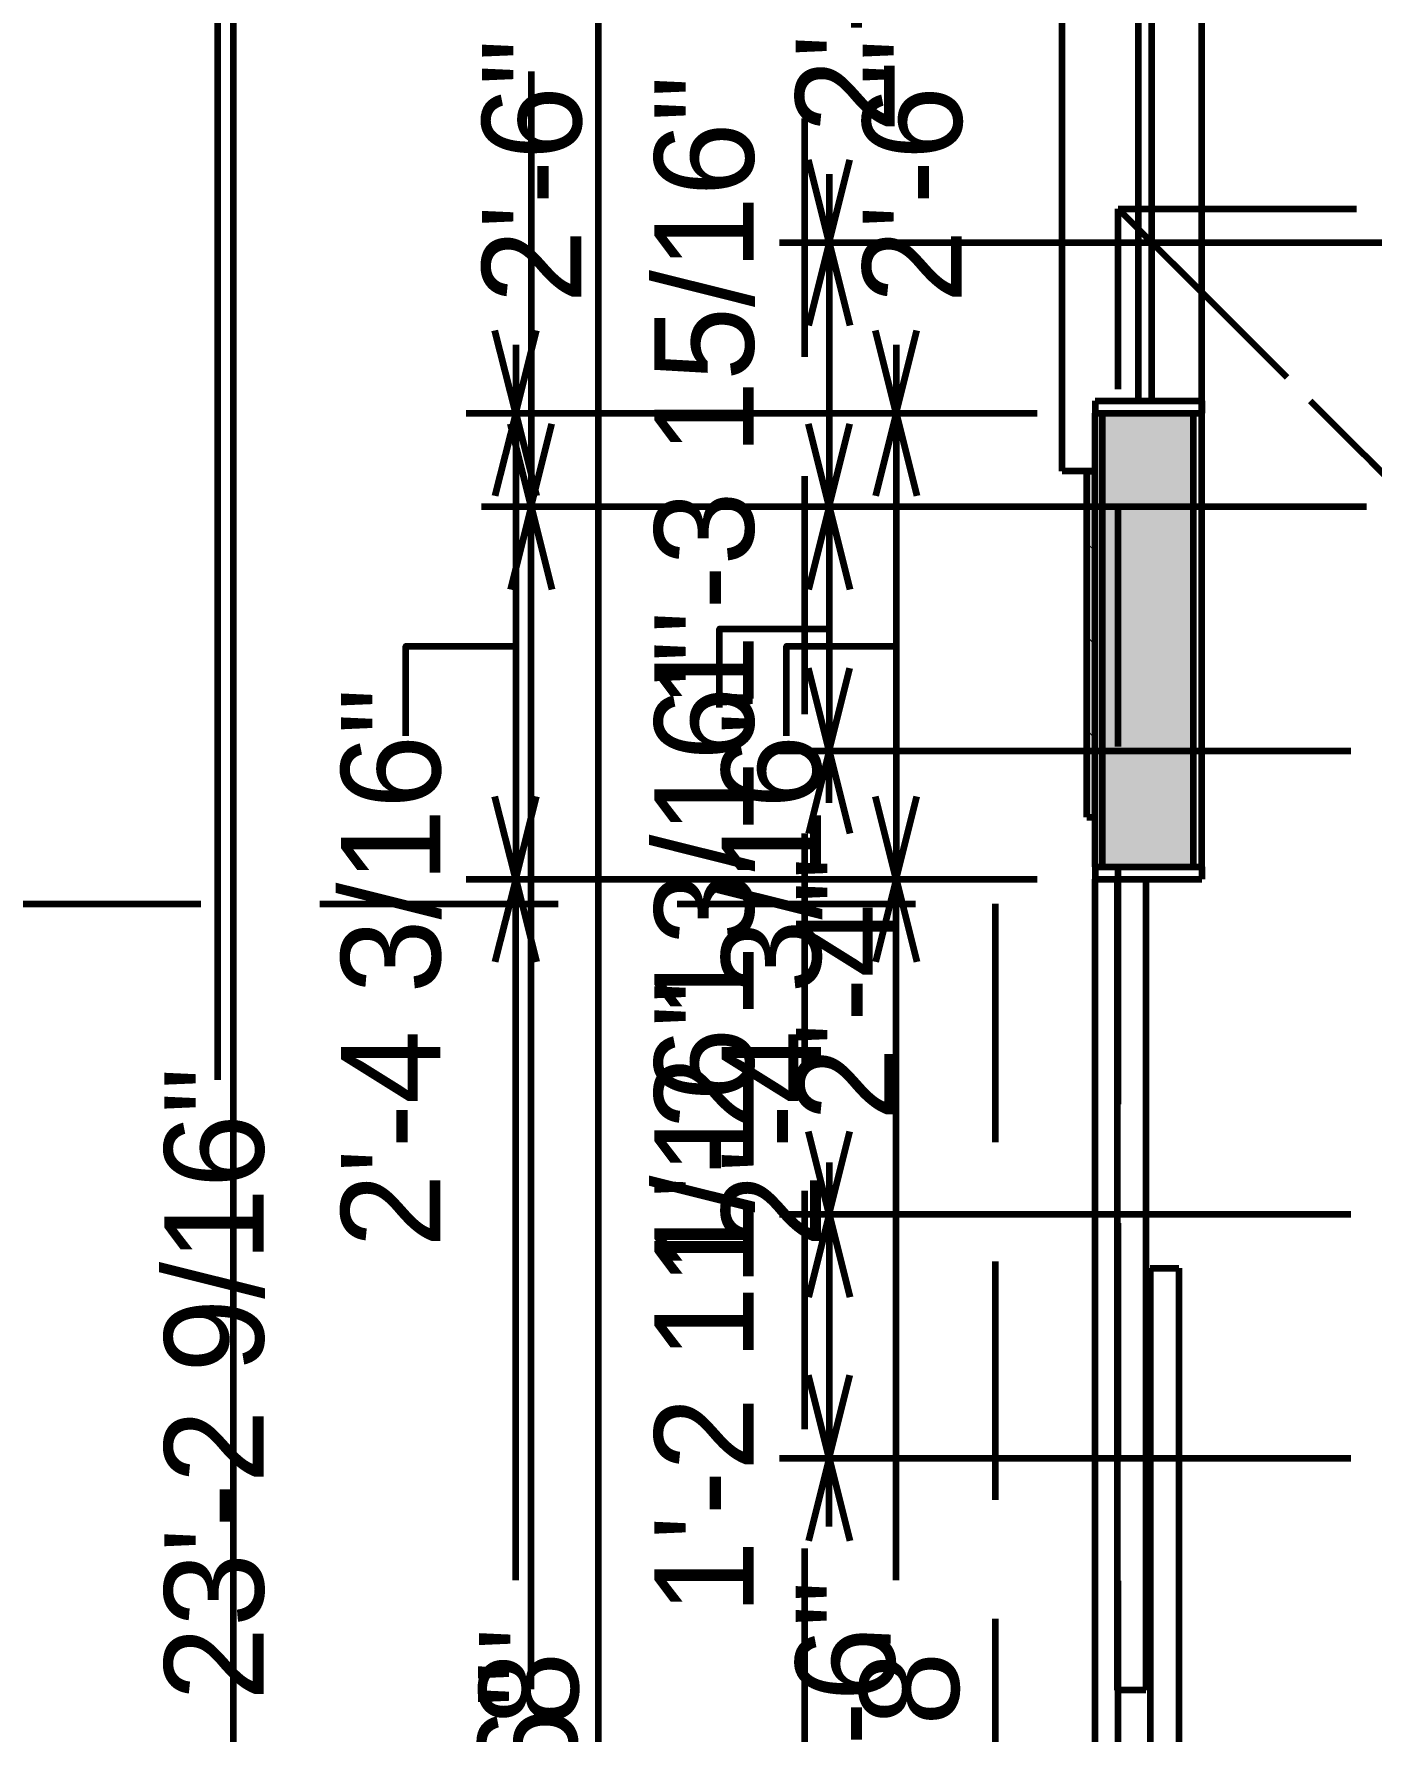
# Model space of a CAD drawing. Header units: inches. Extents: x -355 to 955, y -237 to 947.
# Drawn here: x 86.4 to 167.2, y 236.4 to 338.9 of the extents above; entities that cross this region are included whole.
import ezdxf

# ---------------------------------------------------------------- set-up
doc = ezdxf.new("R2010")
doc.units = ezdxf.units.IN
doc.header["$LTSCALE"] = 96
doc.header["$MEASUREMENT"] = 0
doc.linetypes.add('Dash', pattern=[0.225, 0.15, -0.075])
for name, color, linetype, lineweight, true_color in [('Casings_ Exterior-2', 7, 'Continuous', 158, 0x000000), ('Dimensions-2', 7, 'Continuous', 158, 0x000080), ('Dimensions-3', 7, 'Continuous', 158, 0x000080), ('Doors-1', 7, 'Continuous', 158, 0x4b4b4b), ('Doors-2', 7, 'Continuous', 158, 0x4b4b4b), ('Roof Planes-2', 7, 'Dash', 211, 0x6fa455), ('Roof Planes-3', 7, 'Dash', 211, 0x6fa455), ('Walls_  Normal-2', 7, 'Continuous', 211, 0x000000), ('Windows-2', 7, 'Continuous', 158, 0x4b4b4b)]:
    doc.layers.add(name, color=color, linetype=linetype, lineweight=lineweight, true_color=true_color)

msp = doc.modelspace()

# ---------------------------------------------------------------- linework, layer by layer
at = {"layer": 'Casings_ Exterior-2', "transparency": 33554687}
for p, q in [((148.56, 312.5), (148.56, 349.5)), ((150.56, 312.5), (148.56, 312.5))]:
    msp.add_line(p, q, dxfattribs=at)
at = {"layer": 'Dimensions-2', "color": 176, "linetype": 'Continuous', "lineweight": 158, "true_color": 0x000080, "transparency": 33554687}
for p, q in [((97.53, 275.71), (97.53, 395)), ((120.53, 222.99), (120.53, 395)), ((115.53, 320.13), (115.53, 316)), ((138.53, 320.13), (138.53, 316)), ((112.53, 316), (147.05, 316)), ((115.53, 316), (115.53, 287.84)), ((135.53, 316), (147.05, 316)), ((138.53, 316), (138.53, 287.84)), ((112.53, 287.84), (147.05, 287.84)), ((115.53, 245.49), (115.53, 287.84)), ((135.53, 287.84), (147.05, 287.84)), ((138.53, 245.49), (138.53, 287.84))]:
    msp.add_line(p, q, dxfattribs=at)
at = {"layer": 'Dimensions-2', "transparency": 33554687}
for p, q in [((115.53, 316), (114.28, 321)), ((115.53, 316), (116.78, 321)), ((138.53, 316), (137.28, 321)), ((138.53, 316), (139.78, 321)), ((115.53, 316), (114.28, 311)), ((115.53, 316), (116.78, 311)), ((138.53, 316), (137.28, 311)), ((138.53, 316), (139.78, 311)), ((115.53, 287.84), (114.28, 292.84)), ((115.53, 287.84), (116.78, 292.84)), ((138.53, 287.84), (137.28, 292.84)), ((138.53, 287.84), (139.78, 292.84)), ((115.53, 287.84), (114.28, 282.84)), ((115.53, 287.84), (116.78, 282.84)), ((138.53, 287.84), (137.28, 282.84)), ((138.53, 287.84), (139.78, 282.84))]:
    msp.add_line(p, q, dxfattribs=at)
at = {"layer": 'Dimensions-2', "color": 176, "linetype": 'Continuous', "lineweight": 158, "true_color": 0x000080, "transparency": 33554687}
for points in [[(108.89, 296.51), (108.89, 301.92), (115.53, 301.92)], [(131.89, 296.51), (131.89, 301.92), (138.53, 301.92)]]:
    msp.add_lwpolyline(points, dxfattribs=at)
at = {"layer": 'Dimensions-3', "color": 176, "linetype": 'Continuous', "lineweight": 158, "true_color": 0x000080, "transparency": 33554687}
for p, q in [((98.47, 222.99), (98.47, 395)), ((116.47, 336.65), (116.47, 310.35)), ((134.47, 330.43), (134.47, 326.3)), ((131.47, 326.3), (276.05, 326.3)), ((134.47, 326.3), (134.47, 310.35)), ((113.47, 310.35), (166.95, 310.35)), ((116.47, 238.89), (116.47, 310.35)), ((131.47, 310.35), (166.95, 310.35)), ((134.47, 310.35), (134.47, 295.59)), ((131.47, 295.59), (166, 295.59)), ((134.47, 292.46), (134.47, 295.59)), ((134.47, 270.72), (134.47, 267.59)), ((131.47, 267.59), (166, 267.59)), ((134.47, 267.59), (134.47, 252.86)), ((131.47, 252.86), (166, 252.86)), ((134.47, 248.73), (134.47, 252.86))]:
    msp.add_line(p, q, dxfattribs=at)
at = {"layer": 'Dimensions-3', "transparency": 33554687}
for p, q in [((134.47, 326.3), (133.22, 331.3)), ((134.47, 326.3), (135.72, 331.3)), ((134.47, 326.3), (133.22, 321.3)), ((134.47, 326.3), (135.72, 321.3)), ((116.47, 310.35), (115.22, 315.35)), ((116.47, 310.35), (117.72, 315.35)), ((134.47, 310.35), (133.22, 315.35)), ((134.47, 310.35), (135.72, 315.35)), ((116.47, 310.35), (115.22, 305.35)), ((116.47, 310.35), (117.72, 305.35)), ((134.47, 310.35), (133.22, 305.35)), ((134.47, 310.35), (135.72, 305.35)), ((134.47, 295.59), (133.22, 300.59)), ((134.47, 295.59), (135.72, 300.59)), ((134.47, 295.59), (133.22, 290.59)), ((134.47, 295.59), (135.72, 290.59)), ((134.47, 267.59), (133.22, 272.59)), ((134.47, 267.59), (135.72, 272.59)), ((134.47, 267.59), (133.22, 262.59)), ((134.47, 267.59), (135.72, 262.59)), ((134.47, 252.86), (133.22, 257.86)), ((134.47, 252.86), (135.72, 257.86)), ((134.47, 252.86), (133.22, 247.86)), ((134.47, 252.86), (135.72, 247.86))]:
    msp.add_line(p, q, dxfattribs=at)
at = {"layer": 'Dimensions-3', "color": 176, "linetype": 'Continuous', "lineweight": 158, "true_color": 0x000080, "transparency": 33554687}
msp.add_lwpolyline([(127.84, 298.22), (127.84, 302.97), (134.47, 302.97)], dxfattribs=at)
at = {"layer": 'Doors-1', "linetype": 'Dash', "transparency": 33554687}
for p, q in [((60.5, 286.34), (144.5, 286.34)), ((144.5, 286.34), (144.5, 202.34))]:
    msp.add_line(p, q, dxfattribs=at)
at = {"layer": 'Doors-1', "transparency": 33554687}
msp.add_arc((61, 371.91), 36, 270, 0, dxfattribs=at)
at = {"layer": 'Doors-2', "transparency": 33554687}
for p, q in [((150.56, 288.59), (150.56, 287.84)), ((150.56, 288.59), (157, 288.59)), ((157, 288.59), (157, 287.84)), ((150.56, 287.84), (157, 287.84)), ((150.56, 191.84), (150.56, 287.84)), ((151.88, 287.84), (151.88, 238.84)), ((151.88, 287.84), (153.62, 287.84)), ((153.62, 287.84), (153.62, 238.84)), ((153.88, 264.34), (153.88, 215.34)), ((153.88, 264.34), (155.62, 264.34)), ((155.62, 264.34), (155.62, 215.34)), ((153.62, 238.84), (151.88, 238.84))]:
    msp.add_line(p, q, dxfattribs=at)
at = {"layer": 'Roof Planes-2', "transparency": 33554687}
msp.add_lwpolyline([(133, 413), (234.7, 311.3), (169, 311.3), (169, 118.5), (234.5, 118.5), (133, 17)], close=True, dxfattribs=at)
at = {"layer": 'Roof Planes-3', "transparency": 33554687}
for points in [[(151.95, 328.35), (265.4, 214.9), (151.95, 101.45)], [(262, 328.35), (375.45, 214.9), (265.4, 214.9), (151.95, 328.35)]]:
    msp.add_lwpolyline(points, close=True, dxfattribs=at)
at = {"layer": 'Walls_  Normal-2', "color": 18, "linetype": 'Continuous', "lineweight": 211, "true_color": 0x000000, "transparency": 33554687}
for p, q in [((150.56, 316), (157, 316)), ((150.56, 288.59), (150.56, 316)), ((151, 316), (156.5, 316)), ((151, 288.59), (151, 316)), ((156.5, 288.59), (156.5, 316)), ((157, 288.59), (157, 316)), ((150.05, 312.5), (150.56, 312.5)), ((150.05, 291.59), (150.05, 312.5)), ((150.55, 291.59), (150.55, 312.5)), ((150.05, 291.59), (150.56, 291.59)), ((150.56, 288.59), (157, 288.59)), ((151, 288.59), (156.5, 288.59))]:
    msp.add_line(p, q, dxfattribs=at)
at = {"layer": 'Walls_  Normal-2', "color": 6, "lineweight": 9, "true_color": 0xff00ff, "transparency": 33554687}
for p, q in [((150.05, 308.15), (150.55, 307.65)), ((150.05, 302.5), (150.55, 302)), ((150.05, 296.84), (150.55, 296.34))]:
    msp.add_line(p, q, dxfattribs=at)
at = {"layer": 'Walls_  Normal-2', "color": 253, "lineweight": 211, "true_color": 0x899bb6, "transparency": 33554687}
msp.add_solid([(151, 288.59), (151, 316), (156.5, 288.59), (156.5, 316)], dxfattribs=at)
at = {"layer": 'Walls_  Normal-2', "color": 7, "lineweight": 211, "true_color": 0xffffff, "transparency": 33554687}
msp.add_solid([(150.05, 291.59), (150.05, 312.5), (150.55, 291.59), (150.55, 312.5)], dxfattribs=at)
at = {"layer": 'Windows-2', "transparency": 33554687}
for p, q in [((157, 316), (157, 346)), ((153.16, 345.25), (153.16, 316.75)), ((153.96, 345.25), (153.96, 316.75)), ((150.56, 316.75), (150.56, 316)), ((150.56, 316.75), (157, 316.75)), ((150.56, 316), (157, 316)), ((157, 316.75), (157, 316))]:
    msp.add_line(p, q, dxfattribs=at)

# ---------------------------------------------------------------- texts
at = {"layer": 'Dimensions-2', "color": 176, "linetype": 'Continuous', "lineweight": 158, "true_color": 0x000080, "transparency": 33554687, "char_height": 6, "attachment_point": 7, "rotation": 90}
for s, insert, width in [('\\fChief Blueprint|b0|i0|c0|p0;2\'-6"', (119.58, 322.63), 18.66), ('\\fChief Blueprint|b0|i0|c0|p0;2\'-6"', (142.58, 322.63), 18.66), ('\\fChief Blueprint|b0|i0|c0|p0;2\'-4 3/16"', (111.06, 265.58), 37.38), ('\\fChief Blueprint|b0|i0|c0|p0;2\'-4 3/16"', (134.06, 265.58), 37.38), ('\\fChief Blueprint|b0|i0|c0|p0;23\'-2 9/16"', (100.38, 238.2), 42.06), ("\\fChief Blueprint|b0|i0|c0|p0;8'", (119.4, 236.69), 6.66), ("\\fChief Blueprint|b0|i0|c0|p0;8'", (142.4, 236.69), 6.66)]:
    msp.add_mtext(s, dxfattribs=dict(at, insert=insert, width=width))
at = {"layer": 'Dimensions-3', "color": 176, "linetype": 'Continuous', "lineweight": 158, "true_color": 0x000080, "transparency": 33554687, "char_height": 6, "attachment_point": 7, "rotation": 90}
for s, insert, width in [('\\fChief Blueprint|b0|i0|c0|p0;2\'-6"', (138.53, 332.93), 18.66), ('\\fChief Blueprint|b0|i0|c0|p0;1\'-3 15/16"', (130, 298.13), 42.06), ('\\fChief Blueprint|b0|i0|c0|p0;1\'-2 13/16"', (130, 264.02), 42.06), ('\\fChief Blueprint|b0|i0|c0|p0;2\'-4"', (138.47, 273.22), 18.66), ('\\fChief Blueprint|b0|i0|c0|p0;1\'-2 11/16"', (130, 243.42), 42.06), ('\\fChief Blueprint|b0|i0|c0|p0;2\'-6"', (138.53, 229.49), 18.66), ('\\fChief Blueprint|b0|i0|c0|p0;15\'-10 15/16"', (119.33, 193.41), 51.42)]:
    msp.add_mtext(s, dxfattribs=dict(at, insert=insert, width=width))

doc.saveas('drawing.dxf')
